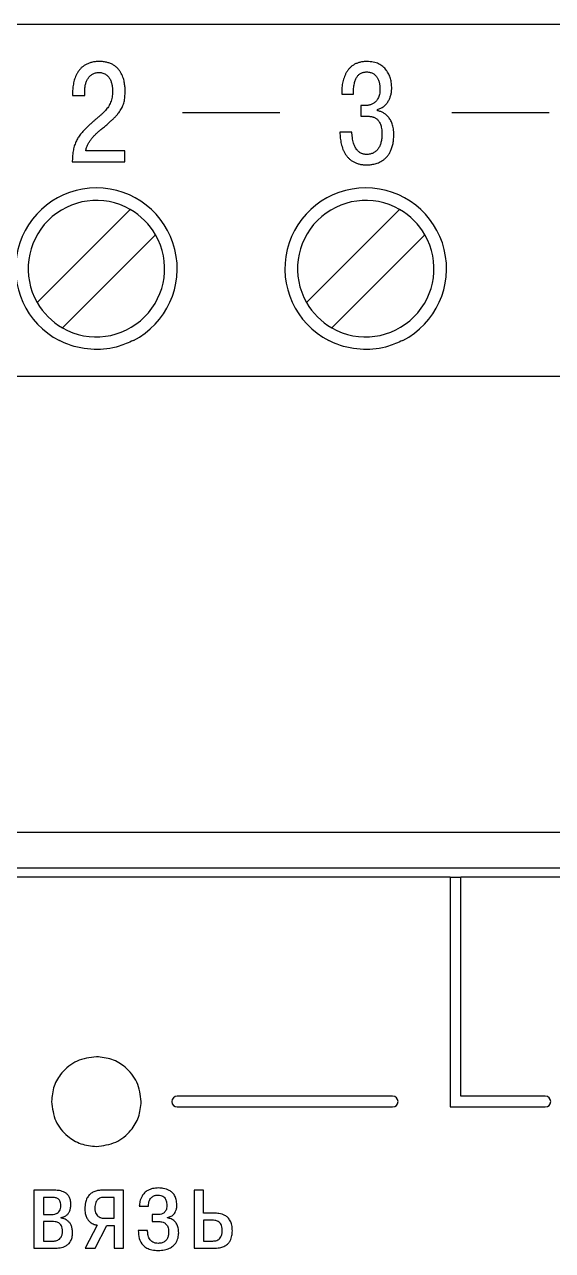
# Model space of a CAD drawing. Header units: millimetres. Extents: x 3520 to 8864, y 403 to 1747.
# Drawn here: x 5592.09 to 5606.79, y 1262.85 to 1297 of the extents above; entities that cross this region are included whole.
import ezdxf

# ---------------------------------------------------------------- set-up
doc = ezdxf.new("R2010")
doc.units = ezdxf.units.MM

msp = doc.modelspace()

# ---------------------------------------------------------------- linework, layer by layer
for p, q in [((5672.842, 1297), (5567.842, 1297)), ((5593.431, 1295.166), (5593.43, 1295.104)), ((5593.43, 1295.104), (5593.43, 1295.023)), ((5593.43, 1295.023), (5593.767, 1295.023)), ((5593.767, 1295.023), (5593.767, 1295.139)), ((5600.923, 1295.134), (5600.922, 1295.062)), ((5600.922, 1295.062), (5601.248, 1295.062)), ((5596.487, 1294.545), (5599.196, 1294.545)), ((5601.454, 1294.74), (5601.454, 1294.445)), ((5601.535, 1294.74), (5601.454, 1294.74)), ((5601.557, 1294.74), (5601.535, 1294.74)), ((5601.916, 1294.6), (5601.916, 1294.631)), ((5601.952, 1294.592), (5601.916, 1294.6)), ((5603.987, 1294.545), (5606.696, 1294.545)), ((5601.454, 1294.445), (5601.648, 1294.445)), ((5601.205, 1293.998), (5600.872, 1293.998)), ((5601.214, 1293.899), (5601.205, 1293.998)), ((5594.885, 1293.478), (5593.795, 1293.478)), ((5594.885, 1293.172), (5594.885, 1293.478)), ((5593.425, 1293.266), (5593.422, 1293.172)), ((5593.422, 1293.172), (5594.885, 1293.172)), ((5595.034, 1291.85), (5592.442, 1289.257)), ((5602.534, 1291.85), (5599.942, 1289.257)), ((5593.149, 1288.55), (5595.741, 1291.143)), ((5600.649, 1288.55), (5603.241, 1291.143)), ((5672.842, 1287.2), (5567.842, 1287.2)), ((5672.842, 1274.5), (5567.842, 1274.5)), ((5671.842, 1273.5), (5568.842, 1273.5)), ((5603.942, 1273.251), (5569.592, 1273.251)), ((5603.942, 1273.251), (5603.942, 1266.851)), ((5603.942, 1273.251), (5604.242, 1273.251)), ((5604.242, 1267.151), (5604.242, 1273.251)), ((5668.941, 1273.251), (5604.242, 1273.251)), ((5602.342, 1267.151), (5596.342, 1267.151)), ((5606.592, 1267.151), (5604.242, 1267.151)), ((5596.342, 1266.851), (5602.342, 1266.851)), ((5603.942, 1266.851), (5606.592, 1266.851)), ((5592.352, 1264.531), (5592.352, 1262.918)), ((5592.933, 1264.531), (5592.352, 1264.531)), ((5594.851, 1264.531), (5594.244, 1264.531)), ((5594.851, 1262.918), (5594.851, 1264.531)), ((5596.812, 1264.531), (5596.812, 1262.918)), ((5597.079, 1264.531), (5596.812, 1264.531)), ((5597.079, 1263.893), (5597.079, 1264.531)), ((5592.854, 1264.334), (5592.619, 1264.334)), ((5592.619, 1264.334), (5592.619, 1263.858)), ((5594.584, 1264.334), (5594.336, 1264.334)), ((5594.584, 1263.75), (5594.584, 1264.334)), ((5595.288, 1264.087), (5595.546, 1264.087)), ((5592.619, 1263.858), (5592.844, 1263.858)), ((5593.108, 1263.756), (5593.108, 1263.776)), ((5594.333, 1263.75), (5594.584, 1263.75)), ((5595.803, 1263.855), (5595.65, 1263.855)), ((5595.65, 1263.855), (5595.65, 1263.658)), ((5596.073, 1263.76), (5596.073, 1263.776)), ((5597.374, 1263.893), (5597.079, 1263.893)), ((5592.857, 1263.661), (5592.619, 1263.661)), ((5592.619, 1263.661), (5592.619, 1263.115)), ((5594.117, 1263.56), (5593.777, 1262.918)), ((5594.06, 1262.918), (5594.384, 1263.553)), ((5594.384, 1263.553), (5594.584, 1263.553)), ((5594.584, 1263.553), (5594.584, 1262.918)), ((5595.517, 1263.414), (5595.26, 1263.414)), ((5595.65, 1263.658), (5595.825, 1263.658)), ((5597.317, 1263.696), (5597.079, 1263.696)), ((5597.079, 1263.696), (5597.079, 1263.115)), ((5592.619, 1263.115), (5592.867, 1263.115)), ((5597.079, 1263.115), (5597.311, 1263.115)), ((5592.352, 1262.918), (5592.924, 1262.918)), ((5593.777, 1262.918), (5594.06, 1262.918)), ((5594.584, 1262.918), (5594.851, 1262.918)), ((5596.812, 1262.918), (5597.403, 1262.918))]:
    msp.add_line(p, q)
for centre, radius, start, end in [((5594.092, 1290.2), 2.25, 297.266, 242.734), ((5601.592, 1290.2), 2.25, 297.266, 242.734), ((5594.092, 1290.2), 1.9, 60.2575, 209.7425), ((5601.592, 1290.2), 1.9, 60.2575, 209.7425), ((5594.092, 1290.2), 1.9, 29.7425, 60.2575), ((5601.592, 1290.2), 1.9, 29.7425, 60.2575), ((5594.092, 1290.2), 1.9, 240.2575, 29.7425), ((5601.592, 1290.2), 1.9, 240.2575, 29.7425), ((5594.092, 1290.2), 1.9, 209.7425, 240.2575), ((5601.592, 1290.2), 1.9, 209.7425, 240.2575), ((5596.342, 1267.001), 0.15, 90, 270), ((5602.342, 1267.001), 0.15, 270, 90), ((5606.592, 1267.001), 0.15, 270, 90)]:
    msp.add_arc(centre, radius, start, end)
for points in [[(5593.795, 1293.478), (5593.806, 1293.526), (5593.819, 1293.572), (5593.835, 1293.615), (5593.854, 1293.657), (5593.875, 1293.698), (5593.898, 1293.736), (5593.923, 1293.774), (5593.949, 1293.81), (5593.978, 1293.845), (5594.009, 1293.879), (5594.041, 1293.913), (5594.074, 1293.945), (5594.108, 1293.978), (5594.144, 1294.009), (5594.18, 1294.041), (5594.218, 1294.072), (5594.314, 1294.152), (5594.401, 1294.227), (5594.479, 1294.297), (5594.549, 1294.362), (5594.612, 1294.424), (5594.667, 1294.484), (5594.715, 1294.543), (5594.756, 1294.601), (5594.791, 1294.659), (5594.821, 1294.718), (5594.844, 1294.779), (5594.863, 1294.844), (5594.877, 1294.912), (5594.886, 1294.984), (5594.891, 1295.062), (5594.893, 1295.147), (5594.892, 1295.191), (5594.89, 1295.243), (5594.884, 1295.301), (5594.875, 1295.364), (5594.862, 1295.431), (5594.843, 1295.499), (5594.818, 1295.569), (5594.785, 1295.637), (5594.745, 1295.703), (5594.696, 1295.765), (5594.638, 1295.821), (5594.569, 1295.871), (5594.489, 1295.912), (5594.396, 1295.943), (5594.291, 1295.963), (5594.171, 1295.97), (5594.06, 1295.964), (5593.96, 1295.946), (5593.871, 1295.917), (5593.792, 1295.879), (5593.722, 1295.833), (5593.662, 1295.78), (5593.61, 1295.72), (5593.566, 1295.656), (5593.53, 1295.588), (5593.5, 1295.518), (5593.476, 1295.446), (5593.458, 1295.374), (5593.445, 1295.302), (5593.436, 1295.233), (5593.431, 1295.166)], [(5601.916, 1294.631), (5601.965, 1294.648), (5602.011, 1294.668), (5602.053, 1294.693), (5602.093, 1294.72), (5602.129, 1294.751), (5602.162, 1294.785), (5602.191, 1294.822), (5602.217, 1294.861), (5602.241, 1294.902), (5602.261, 1294.945), (5602.277, 1294.989), (5602.291, 1295.035), (5602.302, 1295.081), (5602.309, 1295.129), (5602.314, 1295.177), (5602.315, 1295.225), (5602.313, 1295.292), (5602.307, 1295.36), (5602.296, 1295.427), (5602.28, 1295.493), (5602.259, 1295.557), (5602.233, 1295.619), (5602.201, 1295.677), (5602.163, 1295.733), (5602.12, 1295.783), (5602.07, 1295.829), (5602.014, 1295.869), (5601.95, 1295.904), (5601.88, 1295.932), (5601.802, 1295.952), (5601.717, 1295.965), (5601.624, 1295.97), (5601.519, 1295.964), (5601.425, 1295.946), (5601.34, 1295.918), (5601.265, 1295.881), (5601.2, 1295.836), (5601.142, 1295.783), (5601.093, 1295.723), (5601.051, 1295.658), (5601.016, 1295.589), (5600.987, 1295.516), (5600.965, 1295.441), (5600.947, 1295.364), (5600.935, 1295.287), (5600.927, 1295.21), (5600.923, 1295.134)], [(5593.767, 1295.139), (5593.769, 1295.188), (5593.773, 1295.236), (5593.78, 1295.284), (5593.79, 1295.331), (5593.803, 1295.376), (5593.819, 1295.419), (5593.838, 1295.46), (5593.86, 1295.499), (5593.886, 1295.534), (5593.914, 1295.566), (5593.947, 1295.594), (5593.982, 1295.618), (5594.021, 1295.637), (5594.064, 1295.651), (5594.11, 1295.66), (5594.159, 1295.663), (5594.221, 1295.659), (5594.276, 1295.647), (5594.325, 1295.627), (5594.367, 1295.602), (5594.403, 1295.571), (5594.435, 1295.535), (5594.461, 1295.497), (5594.483, 1295.456), (5594.5, 1295.413), (5594.514, 1295.369), (5594.525, 1295.326), (5594.533, 1295.283), (5594.538, 1295.243), (5594.541, 1295.206), (5594.543, 1295.172), (5594.544, 1295.143), (5594.54, 1295.055), (5594.53, 1294.974), (5594.513, 1294.9), (5594.489, 1294.833), (5594.461, 1294.77), (5594.426, 1294.712), (5594.387, 1294.657), (5594.343, 1294.604), (5594.295, 1294.553), (5594.242, 1294.503), (5594.187, 1294.453), (5594.128, 1294.403), (5594.066, 1294.35), (5594.002, 1294.295), (5593.936, 1294.236), (5593.868, 1294.173), (5593.814, 1294.12), (5593.764, 1294.069), (5593.717, 1294.018), (5593.673, 1293.969), (5593.633, 1293.918), (5593.597, 1293.867), (5593.564, 1293.814), (5593.535, 1293.76), (5593.509, 1293.702), (5593.486, 1293.641), (5593.467, 1293.577), (5593.452, 1293.507), (5593.439, 1293.433), (5593.43, 1293.352), (5593.425, 1293.266)], [(5601.248, 1295.062), (5601.251, 1295.145), (5601.256, 1295.222), (5601.264, 1295.291), (5601.276, 1295.354), (5601.29, 1295.411), (5601.307, 1295.461), (5601.327, 1295.506), (5601.35, 1295.545), (5601.375, 1295.578), (5601.402, 1295.606), (5601.432, 1295.629), (5601.465, 1295.648), (5601.5, 1295.662), (5601.537, 1295.671), (5601.576, 1295.677), (5601.617, 1295.679), (5601.669, 1295.676), (5601.716, 1295.667), (5601.759, 1295.652), (5601.798, 1295.634), (5601.832, 1295.61), (5601.863, 1295.583), (5601.889, 1295.553), (5601.912, 1295.52), (5601.932, 1295.484), (5601.948, 1295.446), (5601.962, 1295.407), (5601.972, 1295.368), (5601.98, 1295.327), (5601.985, 1295.287), (5601.988, 1295.248), (5601.989, 1295.209), (5601.985, 1295.127), (5601.974, 1295.055), (5601.956, 1294.993), (5601.933, 1294.939), (5601.905, 1294.894), (5601.872, 1294.856), (5601.837, 1294.825), (5601.8, 1294.8), (5601.762, 1294.78), (5601.723, 1294.765), (5601.685, 1294.755), (5601.649, 1294.747), (5601.615, 1294.743), (5601.584, 1294.741), (5601.557, 1294.74)], [(5600.872, 1293.998), (5600.876, 1293.918), (5600.883, 1293.837), (5600.895, 1293.756), (5600.911, 1293.676), (5600.932, 1293.598), (5600.959, 1293.523), (5600.991, 1293.451), (5601.03, 1293.384), (5601.076, 1293.321), (5601.13, 1293.265), (5601.191, 1293.214), (5601.26, 1293.172), (5601.338, 1293.137), (5601.425, 1293.111), (5601.522, 1293.095), (5601.628, 1293.09), (5601.655, 1293.09), (5601.693, 1293.092), (5601.739, 1293.097), (5601.792, 1293.106), (5601.851, 1293.119), (5601.914, 1293.139), (5601.978, 1293.166), (5602.043, 1293.202), (5602.107, 1293.247), (5602.168, 1293.303), (5602.224, 1293.371), (5602.273, 1293.452), (5602.314, 1293.547), (5602.346, 1293.657), (5602.366, 1293.784), (5602.373, 1293.929), (5602.37, 1294.015), (5602.362, 1294.094), (5602.347, 1294.166), (5602.328, 1294.232), (5602.305, 1294.29), (5602.278, 1294.343), (5602.247, 1294.39), (5602.214, 1294.432), (5602.179, 1294.468), (5602.142, 1294.499), (5602.104, 1294.525), (5602.066, 1294.548), (5602.027, 1294.566), (5601.989, 1294.581), (5601.952, 1294.592)], [(5601.648, 1294.445), (5601.675, 1294.444), (5601.705, 1294.442), (5601.736, 1294.438), (5601.769, 1294.432), (5601.802, 1294.422), (5601.835, 1294.409), (5601.867, 1294.391), (5601.898, 1294.369), (5601.928, 1294.341), (5601.955, 1294.308), (5601.98, 1294.268), (5602.001, 1294.222), (5602.019, 1294.168), (5602.032, 1294.106), (5602.041, 1294.035), (5602.044, 1293.956), (5602.042, 1293.89), (5602.037, 1293.828), (5602.029, 1293.77), (5602.017, 1293.715), (5602.002, 1293.664), (5601.983, 1293.617), (5601.961, 1293.574), (5601.935, 1293.535), (5601.907, 1293.5), (5601.875, 1293.469), (5601.839, 1293.443), (5601.8, 1293.421), (5601.757, 1293.404), (5601.711, 1293.391), (5601.662, 1293.384), (5601.609, 1293.381), (5601.586, 1293.382), (5601.56, 1293.385), (5601.531, 1293.39), (5601.501, 1293.399), (5601.47, 1293.411), (5601.438, 1293.428), (5601.407, 1293.45), (5601.375, 1293.479), (5601.345, 1293.514), (5601.316, 1293.556), (5601.289, 1293.606), (5601.265, 1293.664), (5601.244, 1293.732), (5601.227, 1293.81), (5601.214, 1293.899)]]:
    msp.add_spline(points, degree=3)
for points, knots in [([(5595.122, 1288.2), (5594.991, 1288.142), (5594.646, 1287.988), (5594.014, 1287.915), (5593.443, 1288.02), (5593.14, 1288.163), (5593.061, 1288.2)], [0, 0, 0, 0, 0.2011524, 0.5287637, 0.877649, 1, 1, 1, 1]), ([(5602.622, 1288.2), (5602.491, 1288.142), (5602.146, 1287.988), (5601.514, 1287.915), (5600.943, 1288.02), (5600.64, 1288.163), (5600.561, 1288.2)], [0, 0, 0, 0, 0.2011524, 0.5287637, 0.877649, 1, 1, 1, 1]), ([(5594.092, 1268.251), (5593.906, 1268.227), (5593.54, 1268.179), (5593.133, 1267.845), (5592.886, 1267.437), (5592.857, 1267.148), (5592.842, 1267.001)], [0, 0, 0, 0, 0.283455, 0.558002, 0.775291, 1, 1, 1, 1]), ([(5595.342, 1267.001), (5595.317, 1267.187), (5595.27, 1267.553), (5594.936, 1267.959), (5594.528, 1268.206), (5594.239, 1268.236), (5594.092, 1268.251)], [0, 0, 0, 0, 0.2834532, 0.5580047, 0.7752938, 1, 1, 1, 1]), ([(5592.842, 1267.001), (5592.866, 1266.815), (5592.914, 1266.449), (5593.248, 1266.042), (5593.656, 1265.795), (5593.945, 1265.766), (5594.092, 1265.751)], [0, 0, 0, 0, 0.283454, 0.558003, 0.775291, 1, 1, 1, 1]), ([(5594.092, 1265.751), (5594.278, 1265.775), (5594.644, 1265.823), (5595.05, 1266.157), (5595.297, 1266.565), (5595.327, 1266.854), (5595.342, 1267.001)], [0, 0, 0, 0, 0.283452, 0.558, 0.77529, 1, 1, 1, 1]), ([(5593.381, 1264.134), (5593.379, 1264.175), (5593.375, 1264.25), (5593.338, 1264.349), (5593.284, 1264.422), (5593.196, 1264.487), (5593.075, 1264.526), (5592.978, 1264.53), (5592.933, 1264.531)], [0, 0, 0, 0, 0.179551, 0.326971, 0.455496, 0.575267, 0.802732, 1, 1, 1, 1]), ([(5594.244, 1264.531), (5594.221, 1264.531), (5594.165, 1264.529), (5594.071, 1264.511), (5593.974, 1264.469), (5593.888, 1264.401), (5593.823, 1264.306), (5593.778, 1264.177), (5593.774, 1264.078), (5593.771, 1264.023)], [0, 0, 0, 0, 0.087873, 0.2134046, 0.3617126, 0.4856238, 0.6254322, 0.7920618, 1, 1, 1, 1]), ([(5595.825, 1264.595), (5595.769, 1264.592), (5595.666, 1264.586), (5595.53, 1264.536), (5595.429, 1264.462), (5595.35, 1264.358), (5595.298, 1264.23), (5595.292, 1264.132), (5595.288, 1264.087)], [0, 0, 0, 0, 0.2025911, 0.3693839, 0.5140741, 0.646455, 0.8375155, 1, 1, 1, 1]), ([(5596.333, 1264.125), (5596.33, 1264.175), (5596.325, 1264.266), (5596.278, 1264.385), (5596.209, 1264.472), (5596.103, 1264.546), (5595.971, 1264.588), (5595.868, 1264.593), (5595.825, 1264.595)], [0, 0, 0, 0, 0.190659, 0.346638, 0.482545, 0.60816, 0.835291, 1, 1, 1, 1]), ([(5592.844, 1263.858), (5592.874, 1263.859), (5592.938, 1263.862), (5593.018, 1263.897), (5593.07, 1263.956), (5593.097, 1264.024), (5593.1, 1264.077), (5593.101, 1264.106)], [0, 0, 0, 0, 0.2202963, 0.4707378, 0.6159752, 0.7858949, 1, 1, 1, 1]), ([(5593.101, 1264.106), (5593.1, 1264.13), (5593.098, 1264.173), (5593.079, 1264.231), (5593.049, 1264.274), (5593.001, 1264.311), (5592.933, 1264.332), (5592.879, 1264.334), (5592.854, 1264.334)], [0, 0, 0, 0, 0.186292, 0.336686, 0.464683, 0.581634, 0.802769, 1, 1, 1, 1]), ([(5593.108, 1263.776), (5593.13, 1263.779), (5593.177, 1263.788), (5593.247, 1263.821), (5593.306, 1263.873), (5593.349, 1263.945), (5593.376, 1264.033), (5593.379, 1264.098), (5593.381, 1264.134)], [0, 0, 0, 0, 0.135566, 0.287289, 0.455244, 0.605865, 0.783379, 1, 1, 1, 1]), ([(5594.336, 1264.334), (5594.303, 1264.334), (5594.232, 1264.332), (5594.147, 1264.295), (5594.098, 1264.239), (5594.071, 1264.185), (5594.053, 1264.114), (5594.052, 1264.062), (5594.051, 1264.033)], [0, 0, 0, 0, 0.207124, 0.444103, 0.550099, 0.672074, 0.81899, 1, 1, 1, 1]), ([(5595.546, 1264.087), (5595.546, 1264.116), (5595.546, 1264.17), (5595.565, 1264.242), (5595.594, 1264.298), (5595.631, 1264.338), (5595.682, 1264.373), (5595.744, 1264.394), (5595.792, 1264.397), (5595.812, 1264.398)], [0, 0, 0, 0, 0.1891561, 0.3436456, 0.4737381, 0.5881023, 0.6923938, 0.8717872, 1, 1, 1, 1]), ([(5596.054, 1264.106), (5596.053, 1264.082), (5596.051, 1264.039), (5596.035, 1263.981), (5596.01, 1263.936), (5595.979, 1263.903), (5595.933, 1263.874), (5595.873, 1263.857), (5595.825, 1263.856), (5595.803, 1263.855)], [0, 0, 0, 0, 0.1747852, 0.3181857, 0.4395747, 0.547596, 0.6486529, 0.8357525, 1, 1, 1, 1]), ([(5595.812, 1264.398), (5595.838, 1264.396), (5595.885, 1264.394), (5595.946, 1264.367), (5595.991, 1264.329), (5596.029, 1264.269), (5596.051, 1264.192), (5596.053, 1264.132), (5596.054, 1264.106)], [0, 0, 0, 0, 0.1778628, 0.3250602, 0.4562667, 0.5809497, 0.8157055, 1, 1, 1, 1]), ([(5596.073, 1263.776), (5596.107, 1263.784), (5596.18, 1263.801), (5596.258, 1263.868), (5596.304, 1263.947), (5596.329, 1264.03), (5596.332, 1264.091), (5596.333, 1264.125)], [0, 0, 0, 0, 0.21795, 0.465665, 0.616123, 0.790768, 1, 1, 1, 1]), ([(5593.429, 1263.35), (5593.427, 1263.389), (5593.424, 1263.459), (5593.394, 1263.554), (5593.35, 1263.628), (5593.286, 1263.691), (5593.205, 1263.738), (5593.139, 1263.751), (5593.108, 1263.756)], [0, 0, 0, 0, 0.201479, 0.370213, 0.516524, 0.648495, 0.836325, 1, 1, 1, 1]), ([(5593.771, 1264.023), (5593.773, 1263.977), (5593.777, 1263.893), (5593.812, 1263.782), (5593.863, 1263.697), (5593.933, 1263.628), (5594.019, 1263.58), (5594.087, 1263.566), (5594.117, 1263.56)], [0, 0, 0, 0, 0.216499, 0.393797, 0.54387, 0.675844, 0.856247, 1, 1, 1, 1]), ([(5594.051, 1264.033), (5594.052, 1264.002), (5594.055, 1263.947), (5594.08, 1263.874), (5594.119, 1263.82), (5594.175, 1263.779), (5594.249, 1263.754), (5594.306, 1263.751), (5594.333, 1263.75)], [0, 0, 0, 0, 0.200459, 0.362387, 0.500658, 0.627713, 0.819264, 1, 1, 1, 1]), ([(5596.384, 1263.35), (5596.381, 1263.395), (5596.377, 1263.478), (5596.335, 1263.589), (5596.269, 1263.677), (5596.18, 1263.74), (5596.108, 1263.753), (5596.073, 1263.76)], [0, 0, 0, 0, 0.235792, 0.437604, 0.616708, 0.811501, 1, 1, 1, 1]), ([(5597.879, 1263.401), (5597.876, 1263.455), (5597.872, 1263.553), (5597.825, 1263.681), (5597.757, 1263.773), (5597.653, 1263.849), (5597.52, 1263.89), (5597.417, 1263.892), (5597.374, 1263.893)], [0, 0, 0, 0, 0.201256, 0.362063, 0.497795, 0.620105, 0.838844, 1, 1, 1, 1]), ([(5593.149, 1263.388), (5593.148, 1263.417), (5593.146, 1263.47), (5593.123, 1263.539), (5593.088, 1263.59), (5593.031, 1263.634), (5592.951, 1263.659), (5592.887, 1263.661), (5592.857, 1263.661)], [0, 0, 0, 0, 0.188753, 0.340406, 0.468623, 0.585076, 0.804464, 1, 1, 1, 1]), ([(5595.26, 1263.414), (5595.263, 1263.339), (5595.27, 1263.189), (5595.366, 1263.012), (5595.501, 1262.913), (5595.646, 1262.862), (5595.755, 1262.857), (5595.815, 1262.854)], [0, 0, 0, 0, 0.2484443, 0.4960443, 0.6368586, 0.7999318, 1, 1, 1, 1]), ([(5595.815, 1263.052), (5595.787, 1263.053), (5595.734, 1263.056), (5595.664, 1263.085), (5595.61, 1263.127), (5595.558, 1263.196), (5595.522, 1263.294), (5595.519, 1263.375), (5595.517, 1263.414)], [0, 0, 0, 0, 0.15963, 0.296831, 0.422283, 0.543452, 0.781242, 1, 1, 1, 1]), ([(5595.825, 1263.658), (5595.845, 1263.658), (5595.888, 1263.656), (5595.956, 1263.641), (5596.015, 1263.608), (5596.056, 1263.562), (5596.084, 1263.511), (5596.102, 1263.445), (5596.103, 1263.396), (5596.104, 1263.369)], [0, 0, 0, 0, 0.1299025, 0.2832011, 0.4502009, 0.5585539, 0.6807729, 0.8249631, 1, 1, 1, 1]), ([(5597.311, 1263.115), (5597.347, 1263.117), (5597.422, 1263.12), (5597.514, 1263.166), (5597.567, 1263.239), (5597.595, 1263.322), (5597.598, 1263.385), (5597.599, 1263.42)], [0, 0, 0, 0, 0.225448, 0.465388, 0.608102, 0.780287, 1, 1, 1, 1]), ([(5597.599, 1263.42), (5597.598, 1263.451), (5597.595, 1263.506), (5597.57, 1263.578), (5597.532, 1263.629), (5597.474, 1263.672), (5597.399, 1263.695), (5597.342, 1263.696), (5597.317, 1263.696)], [0, 0, 0, 0, 0.202224, 0.363191, 0.498392, 0.619801, 0.837345, 1, 1, 1, 1]), ([(5597.403, 1262.918), (5597.454, 1262.921), (5597.548, 1262.926), (5597.671, 1262.972), (5597.761, 1263.04), (5597.831, 1263.138), (5597.872, 1263.262), (5597.877, 1263.356), (5597.879, 1263.401)], [0, 0, 0, 0, 0.20029, 0.362977, 0.50329, 0.632872, 0.825879, 1, 1, 1, 1]), ([(5592.867, 1263.115), (5592.899, 1263.117), (5592.968, 1263.12), (5593.056, 1263.158), (5593.113, 1263.222), (5593.144, 1263.298), (5593.147, 1263.356), (5593.149, 1263.388)], [0, 0, 0, 0, 0.214378, 0.465611, 0.612157, 0.783639, 1, 1, 1, 1]), ([(5592.924, 1262.918), (5592.976, 1262.92), (5593.086, 1262.923), (5593.224, 1262.963), (5593.322, 1263.034), (5593.382, 1263.114), (5593.422, 1263.223), (5593.426, 1263.305), (5593.429, 1263.35)], [0, 0, 0, 0, 0.206126, 0.433991, 0.551817, 0.677775, 0.822645, 1, 1, 1, 1]), ([(5596.104, 1263.369), (5596.103, 1263.334), (5596.099, 1263.269), (5596.066, 1263.18), (5596.009, 1263.108), (5595.922, 1263.059), (5595.852, 1263.054), (5595.815, 1263.052)], [0, 0, 0, 0, 0.216053, 0.402816, 0.573085, 0.774082, 1, 1, 1, 1]), ([(5595.815, 1262.854), (5595.874, 1262.857), (5595.98, 1262.861), (5596.122, 1262.906), (5596.229, 1262.973), (5596.316, 1263.071), (5596.374, 1263.2), (5596.381, 1263.301), (5596.384, 1263.35)], [0, 0, 0, 0, 0.205236, 0.373138, 0.515846, 0.643832, 0.829543, 1, 1, 1, 1])]:
    msp.add_open_spline(points, degree=3, knots=knots)

doc.saveas('drawing.dxf')
